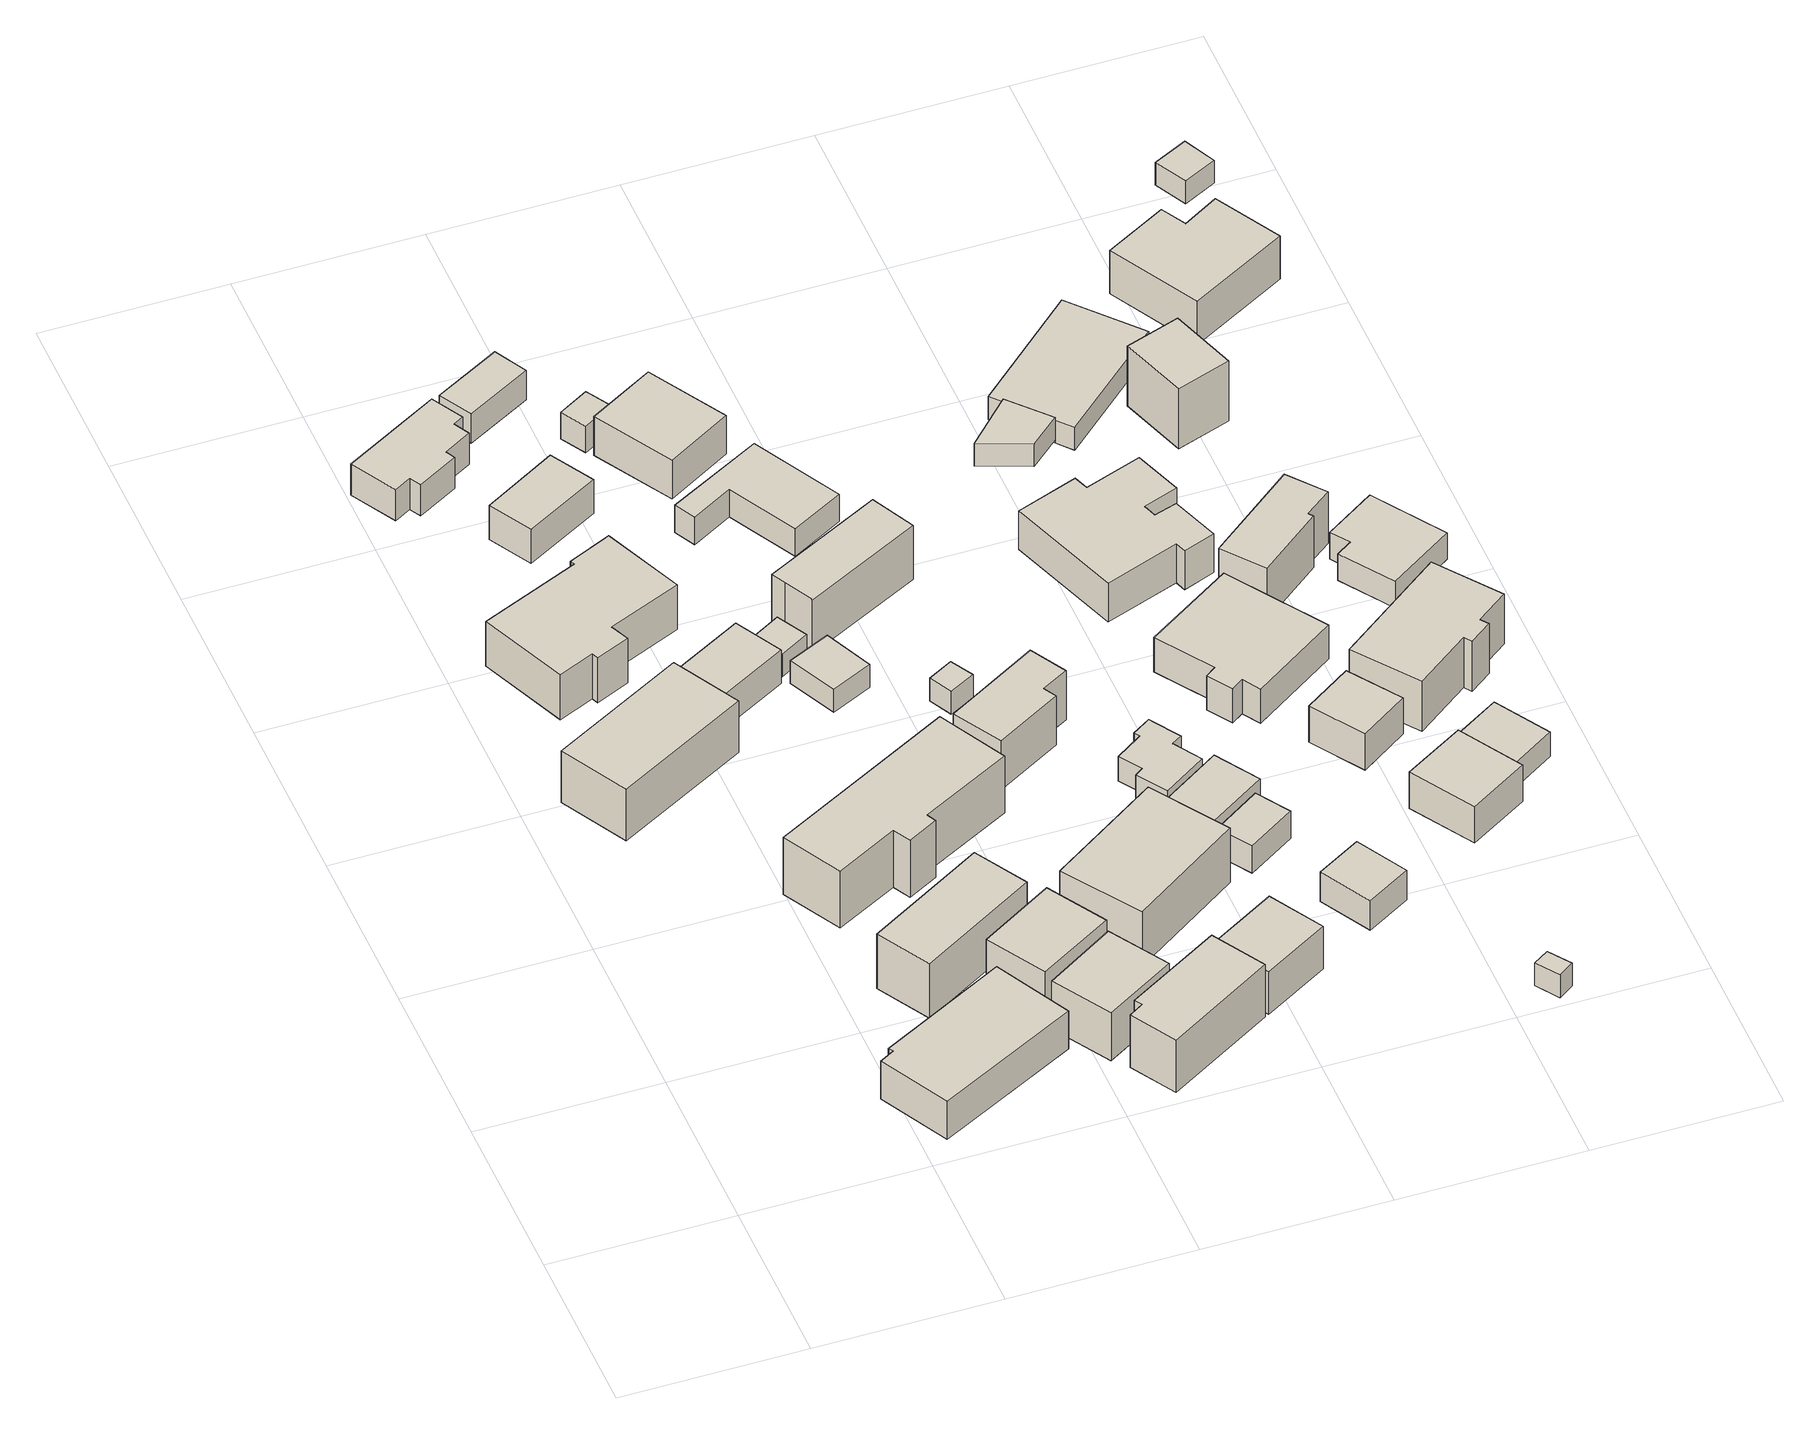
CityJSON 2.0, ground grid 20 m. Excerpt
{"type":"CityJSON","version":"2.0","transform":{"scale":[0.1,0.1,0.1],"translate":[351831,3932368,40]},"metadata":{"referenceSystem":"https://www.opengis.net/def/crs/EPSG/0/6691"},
"CityObjects":{
"building1":{"type":"Building","attributes":{"usage":"411","measuredHeight":9.2,"storeysAboveGround":2,"BuildingIDAttribute.prefecture":"14","BuildingIDAttribute.city":"14153","BuildingDetailAttribute.totalFloorArea":231.32,"BuildingDetailAttribute.buildingFootprintArea":115.66,"BuildingDetailAttribute.buildingStructureType":"601","BuildingDetailAttribute.buildingStructureOrgType":"1","BuildingDetailAttribute.orgUsage":"10","BuildingDetailAttribute.surveyYear":2015,"BuildingRiverFloodingRiskAttribute.description":"1","BuildingRiverFloodingRiskAttribute.rankOrg":"2","BuildingRiverFloodingRiskAttribute.depth":1.47,"BuildingRiverFloodingRiskAttribute.adminType":"2","BuildingRiverFloodingRiskAttribute.scale":"1","BuildingRiverFloodingRiskAttribute.duration":14.5},"geometry":[{"type":"Solid","lod":"1","boundaries":[[[[0,1,2,3]],[[2,4,5,3]],[[1,6,4,2]],[[0,7,6,1]],[[3,5,7,0]],[[4,6,7,5]]]]}]},
"building2":{"type":"Building","attributes":{"usage":"411","measuredHeight":7.3,"storeysAboveGround":2,"BuildingIDAttribute.prefecture":"14","BuildingIDAttribute.city":"14153","BuildingDetailAttribute.totalFloorArea":268.5,"BuildingDetailAttribute.buildingFootprintArea":134.25,"BuildingDetailAttribute.buildingStructureType":"601","BuildingDetailAttribute.buildingStructureOrgType":"1","BuildingDetailAttribute.orgUsage":"10","BuildingDetailAttribute.surveyYear":2015,"BuildingRiverFloodingRiskAttribute.description":"1","BuildingRiverFloodingRiskAttribute.rankOrg":"2","BuildingRiverFloodingRiskAttribute.depth":1.96,"BuildingRiverFloodingRiskAttribute.adminType":"2","BuildingRiverFloodingRiskAttribute.scale":"1","BuildingRiverFloodingRiskAttribute.duration":6.33},"geometry":[{"type":"Solid","lod":"1","boundaries":[[[[8,9,10,11,12,13]],[[12,14,15,13]],[[11,16,14,12]],[[10,17,16,11]],[[9,18,17,10]],[[8,19,18,9]],[[13,15,19,8]],[[14,16,17,18,19,15]]]]}]},
"building3":{"type":"Building","attributes":{"usage":"411","measuredHeight":7.5,"storeysAboveGround":2,"BuildingIDAttribute.prefecture":"14","BuildingIDAttribute.city":"14153","BuildingDetailAttribute.totalFloorArea":237.59,"BuildingDetailAttribute.buildingFootprintArea":118.8,"BuildingDetailAttribute.buildingStructureType":"601","BuildingDetailAttribute.buildingStructureOrgType":"1","BuildingDetailAttribute.orgUsage":"10","BuildingDetailAttribute.surveyYear":2015,"BuildingRiverFloodingRiskAttribute.description":"1","BuildingRiverFloodingRiskAttribute.rankOrg":"2","BuildingRiverFloodingRiskAttribute.depth":1.98,"BuildingRiverFloodingRiskAttribute.adminType":"2","BuildingRiverFloodingRiskAttribute.scale":"1","BuildingRiverFloodingRiskAttribute.duration":14.17},"geometry":[{"type":"Solid","lod":"1","boundaries":[[[[20,21,22,23,24,25,26,27,28,29]],[[28,30,31,29]],[[27,32,30,28]],[[26,33,32,27]],[[25,34,33,26]],[[24,35,34,25]],[[23,36,35,24]],[[22,37,36,23]],[[21,38,37,22]],[[20,39,38,21]],[[29,31,39,20]],[[30,32,33,34,35,36,37,38,39,31]]]]}]},
"building4":{"type":"Building","attributes":{"usage":"411","measuredHeight":5.6,"storeysAboveGround":2,"BuildingIDAttribute.prefecture":"14","BuildingIDAttribute.city":"14153","BuildingDetailAttribute.totalFloorArea":124.05,"BuildingDetailAttribute.buildingFootprintArea":62.03,"BuildingDetailAttribute.buildingStructureType":"601","BuildingDetailAttribute.buildingStructureOrgType":"1","BuildingDetailAttribute.orgUsage":"10","BuildingDetailAttribute.surveyYear":2015,"BuildingRiverFloodingRiskAttribute.description":"1","BuildingRiverFloodingRiskAttribute.rankOrg":"2","BuildingRiverFloodingRiskAttribute.depth":2.03,"BuildingRiverFloodingRiskAttribute.adminType":"2","BuildingRiverFloodingRiskAttribute.scale":"1","BuildingRiverFloodingRiskAttribute.duration":13.5},"geometry":[{"type":"Solid","lod":"1","boundaries":[[[[40,41,42,43,44,45,46,47,48,49]],[[48,50,51,49]],[[47,52,50,48]],[[46,53,52,47]],[[45,54,53,46]],[[44,55,54,45]],[[43,56,55,44]],[[42,57,56,43]],[[41,58,57,42]],[[40,59,58,41]],[[49,51,59,40]],[[50,52,53,54,55,56,57,58,59,51]]]]}]},
"building5":{"type":"Building","attributes":{"usage":"401","measuredHeight":7.7,"storeysAboveGround":2,"BuildingIDAttribute.prefecture":"14","BuildingIDAttribute.city":"14153","BuildingDetailAttribute.totalFloorArea":165.64,"BuildingDetailAttribute.buildingFootprintArea":82.82,"BuildingDetailAttribute.buildingStructureType":"601","BuildingDetailAttribute.buildingStructureOrgType":"1","BuildingDetailAttribute.orgUsage":"61","BuildingDetailAttribute.surveyYear":2015,"BuildingRiverFloodingRiskAttribute.description":"1","BuildingRiverFloodingRiskAttribute.rankOrg":"2","BuildingRiverFloodingRiskAttribute.depth":2,"BuildingRiverFloodingRiskAttribute.adminType":"2","BuildingRiverFloodingRiskAttribute.scale":"1","BuildingRiverFloodingRiskAttribute.duration":6.33},"geometry":[{"type":"Solid","lod":"1","boundaries":[[[[60,61,62,63]],[[62,64,65,63]],[[61,66,64,62]],[[60,67,66,61]],[[63,65,67,60]],[[64,66,67,65]]]]}]},
"building6":{"type":"Building","attributes":{"usage":"411","measuredHeight":9,"storeysAboveGround":2,"BuildingIDAttribute.prefecture":"14","BuildingIDAttribute.city":"14153","BuildingDetailAttribute.totalFloorArea":309.99,"BuildingDetailAttribute.buildingFootprintArea":155,"BuildingDetailAttribute.buildingStructureType":"601","BuildingDetailAttribute.buildingStructureOrgType":"1","BuildingDetailAttribute.orgUsage":"10","BuildingDetailAttribute.surveyYear":2015,"BuildingRiverFloodingRiskAttribute.description":"1","BuildingRiverFloodingRiskAttribute.rankOrg":"2","BuildingRiverFloodingRiskAttribute.depth":1.79,"BuildingRiverFloodingRiskAttribute.adminType":"2","BuildingRiverFloodingRiskAttribute.scale":"1","BuildingRiverFloodingRiskAttribute.duration":11.42},"geometry":[{"type":"Solid","lod":"1","boundaries":[[[[68,69,70,71,72,73,74,75]],[[74,76,77,75]],[[73,78,76,74]],[[72,79,78,73]],[[71,80,79,72]],[[70,81,80,71]],[[69,82,81,70]],[[68,83,82,69]],[[75,77,83,68]],[[76,78,79,80,81,82,83,77]]]]}]},
"building7":{"type":"Building","attributes":{"usage":"411","measuredHeight":8,"storeysAboveGround":2,"BuildingIDAttribute.prefecture":"14","BuildingIDAttribute.city":"14153","BuildingDetailAttribute.totalFloorArea":115.45,"BuildingDetailAttribute.buildingFootprintArea":57.73,"BuildingDetailAttribute.buildingStructureType":"601","BuildingDetailAttribute.buildingStructureOrgType":"1","BuildingDetailAttribute.orgUsage":"10","BuildingDetailAttribute.surveyYear":2015,"BuildingRiverFloodingRiskAttribute.description":"1","BuildingRiverFloodingRiskAttribute.rankOrg":"2","BuildingRiverFloodingRiskAttribute.depth":1.84,"BuildingRiverFloodingRiskAttribute.adminType":"2","BuildingRiverFloodingRiskAttribute.scale":"1","BuildingRiverFloodingRiskAttribute.duration":12.67},"geometry":[{"type":"Solid","lod":"1","boundaries":[[[[84,85,86,87]],[[86,88,89,87]],[[85,90,88,86]],[[84,91,90,85]],[[87,89,91,84]],[[88,90,91,89]]]]}]},
"building8":{"type":"Building","attributes":{"usage":"411","measuredHeight":5.1,"storeysAboveGround":2,"BuildingIDAttribute.prefecture":"14","BuildingIDAttribute.city":"14153","BuildingDetailAttribute.totalFloorArea":82.93,"BuildingDetailAttribute.buildingFootprintArea":41.46,"BuildingDetailAttribute.buildingStructureType":"601","BuildingDetailAttribute.buildingStructureOrgType":"1","BuildingDetailAttribute.orgUsage":"10","BuildingDetailAttribute.surveyYear":2015,"BuildingRiverFloodingRiskAttribute.description":"1","BuildingRiverFloodingRiskAttribute.rankOrg":"2","BuildingRiverFloodingRiskAttribute.depth":2.02,"BuildingRiverFloodingRiskAttribute.adminType":"2","BuildingRiverFloodingRiskAttribute.scale":"1","BuildingRiverFloodingRiskAttribute.duration":14.17},"geometry":[{"type":"Solid","lod":"1","boundaries":[[[[92,93,94,95]],[[94,96,97,95]],[[93,98,96,94]],[[92,99,98,93]],[[95,97,99,92]],[[96,98,99,97]]]]}]},
"building9":{"type":"Building","attributes":{"usage":"411","measuredHeight":4.7,"storeysAboveGround":1,"BuildingIDAttribute.prefecture":"14","BuildingIDAttribute.city":"14153","BuildingDetailAttribute.totalFloorArea":47.06,"BuildingDetailAttribute.buildingFootprintArea":47.06,"BuildingDetailAttribute.buildingStructureType":"601","BuildingDetailAttribute.buildingStructureOrgType":"1","BuildingDetailAttribute.orgUsage":"10","BuildingDetailAttribute.surveyYear":2015,"BuildingRiverFloodingRiskAttribute.description":"1","BuildingRiverFloodingRiskAttribute.rankOrg":"2","BuildingRiverFloodingRiskAttribute.depth":1.86,"BuildingRiverFloodingRiskAttribute.adminType":"2","BuildingRiverFloodingRiskAttribute.scale":"1","BuildingRiverFloodingRiskAttribute.duration":14.5},"geometry":[{"type":"Solid","lod":"1","boundaries":[[[[100,101,102,103]],[[102,104,105,103]],[[101,106,104,102]],[[100,107,106,101]],[[103,105,107,100]],[[104,106,107,105]]]]}]},
"building10":{"type":"Building","attributes":{"usage":"411","measuredHeight":7.4,"storeysAboveGround":2,"BuildingIDAttribute.prefecture":"14","BuildingIDAttribute.city":"14153","BuildingDetailAttribute.totalFloorArea":110.1,"BuildingDetailAttribute.buildingFootprintArea":55.05,"BuildingDetailAttribute.buildingStructureType":"601","BuildingDetailAttribute.buildingStructureOrgType":"1","BuildingDetailAttribute.orgUsage":"10","BuildingDetailAttribute.surveyYear":2015,"BuildingRiverFloodingRiskAttribute.description":"1","BuildingRiverFloodingRiskAttribute.rankOrg":"2","BuildingRiverFloodingRiskAttribute.depth":1.68,"BuildingRiverFloodingRiskAttribute.adminType":"2","BuildingRiverFloodingRiskAttribute.scale":"1","BuildingRiverFloodingRiskAttribute.duration":12.67},"geometry":[{"type":"Solid","lod":"1","boundaries":[[[[108,109,110,111]],[[110,112,113,111]],[[109,114,112,110]],[[108,115,114,109]],[[111,113,115,108]],[[112,114,115,113]]]]}]},
"building11":{"type":"Building","attributes":{"usage":"411","measuredHeight":4.3,"storeysAboveGround":1,"BuildingIDAttribute.prefecture":"14","BuildingIDAttribute.city":"14153","BuildingDetailAttribute.totalFloorArea":32.72,"BuildingDetailAttribute.buildingFootprintArea":32.72,"BuildingDetailAttribute.buildingStructureType":"601","BuildingDetailAttribute.buildingStructureOrgType":"1","BuildingDetailAttribute.orgUsage":"10","BuildingDetailAttribute.surveyYear":2015,"BuildingRiverFloodingRiskAttribute.description":"1","BuildingRiverFloodingRiskAttribute.rankOrg":"2","BuildingRiverFloodingRiskAttribute.depth":2.13,"BuildingRiverFloodingRiskAttribute.adminType":"2","BuildingRiverFloodingRiskAttribute.scale":"1","BuildingRiverFloodingRiskAttribute.duration":17.25},"geometry":[{"type":"Solid","lod":"1","boundaries":[[[[116,117,118,119]],[[118,120,121,119]],[[117,122,120,118]],[[116,123,122,117]],[[119,121,123,116]],[[120,122,123,121]]]]}]},
"building12":{"type":"Building","attributes":{"usage":"411","measuredHeight":7.5,"storeysAboveGround":2,"BuildingIDAttribute.prefecture":"14","BuildingIDAttribute.city":"14153","BuildingDetailAttribute.totalFloorArea":149.66,"BuildingDetailAttribute.buildingFootprintArea":74.83,"BuildingDetailAttribute.buildingStructureType":"601","BuildingDetailAttribute.buildingStructureOrgType":"1","BuildingDetailAttribute.orgUsage":"10","BuildingDetailAttribute.surveyYear":2015,"BuildingRiverFloodingRiskAttribute.description":"1","BuildingRiverFloodingRiskAttribute.rankOrg":"2","BuildingRiverFloodingRiskAttribute.depth":1.81,"BuildingRiverFloodingRiskAttribute.adminType":"2","BuildingRiverFloodingRiskAttribute.scale":"1","BuildingRiverFloodingRiskAttribute.duration":14.33},"geometry":[{"type":"Solid","lod":"1","boundaries":[[[[124,125,126,127,128,129]],[[128,130,131,129]],[[127,132,130,128]],[[126,133,132,127]],[[125,134,133,126]],[[124,135,134,125]],[[129,131,135,124]],[[130,132,133,134,135,131]]]]}]},
"building13":{"type":"Building","attributes":{"usage":"411","storeysAboveGround":2,"BuildingIDAttribute.prefecture":"14","BuildingIDAttribute.city":"14153","BuildingDetailAttribute.totalFloorArea":26.18,"BuildingDetailAttribute.buildingFootprintArea":13.09,"BuildingDetailAttribute.buildingStructureType":"601","BuildingDetailAttribute.buildingStructureOrgType":"1","BuildingDetailAttribute.orgUsage":"10","BuildingDetailAttribute.surveyYear":2015,"BuildingRiverFloodingRiskAttribute.description":"1","BuildingRiverFloodingRiskAttribute.rankOrg":"2","BuildingRiverFloodingRiskAttribute.depth":2,"BuildingRiverFloodingRiskAttribute.adminType":"2","BuildingRiverFloodingRiskAttribute.scale":"1","BuildingRiverFloodingRiskAttribute.duration":14.5},"geometry":[{"type":"Solid","lod":"1","boundaries":[[[[136,137,138,139]],[[138,140,141,139]],[[137,142,140,138]],[[136,143,142,137]],[[139,141,143,136]],[[140,142,143,141]]]]}]},
"building14":{"type":"Building","attributes":{"BuildingIDAttribute.prefecture":"14","BuildingIDAttribute.city":"14153","BuildingDetailAttribute.surveyYear":2015,"BuildingRiverFloodingRiskAttribute.description":"1","BuildingRiverFloodingRiskAttribute.rankOrg":"2","BuildingRiverFloodingRiskAttribute.depth":1.82,"BuildingRiverFloodingRiskAttribute.adminType":"2","BuildingRiverFloodingRiskAttribute.scale":"1","BuildingRiverFloodingRiskAttribute.duration":14.5},"geometry":[{"type":"Solid","lod":"1","boundaries":[[[[144,145,146,147]],[[146,148,149,147]],[[145,150,148,146]],[[144,151,150,145]],[[147,149,151,144]],[[148,150,151,149]]]]}]},
"building15":{"type":"Building","attributes":{"usage":"411","measuredHeight":3.8,"storeysAboveGround":1,"BuildingIDAttribute.prefecture":"14","BuildingIDAttribute.city":"14153","BuildingDetailAttribute.totalFloorArea":11.77,"BuildingDetailAttribute.buildingFootprintArea":11.77,"BuildingDetailAttribute.buildingStructureType":"601","BuildingDetailAttribute.buildingStructureOrgType":"1","BuildingDetailAttribute.orgUsage":"10","BuildingDetailAttribute.surveyYear":2015,"BuildingRiverFloodingRiskAttribute.description":"1","BuildingRiverFloodingRiskAttribute.rankOrg":"2","BuildingRiverFloodingRiskAttribute.depth":2.19,"BuildingRiverFloodingRiskAttribute.adminType":"2","BuildingRiverFloodingRiskAttribute.scale":"1","BuildingRiverFloodingRiskAttribute.duration":17.25},"geometry":[{"type":"Solid","lod":"1","boundaries":[[[[152,153,154,155]],[[154,156,157,155]],[[153,158,156,154]],[[152,159,158,153]],[[155,157,159,152]],[[156,158,159,157]]]]}]},
"building16":{"type":"Building","attributes":{"usage":"411","measuredHeight":8.7,"storeysAboveGround":2,"BuildingIDAttribute.prefecture":"14","BuildingIDAttribute.city":"14153","BuildingDetailAttribute.totalFloorArea":239.62,"BuildingDetailAttribute.buildingFootprintArea":119.81,"BuildingDetailAttribute.buildingStructureType":"601","BuildingDetailAttribute.buildingStructureOrgType":"1","BuildingDetailAttribute.orgUsage":"10","BuildingDetailAttribute.surveyYear":2015,"BuildingRiverFloodingRiskAttribute.description":"1","BuildingRiverFloodingRiskAttribute.rankOrg":"2","BuildingRiverFloodingRiskAttribute.depth":1.43,"BuildingRiverFloodingRiskAttribute.adminType":"2","BuildingRiverFloodingRiskAttribute.scale":"1","BuildingRiverFloodingRiskAttribute.duration":12.67},"geometry":[{"type":"Solid","lod":"1","boundaries":[[[[160,161,162,163]],[[162,164,165,163]],[[161,166,164,162]],[[160,167,166,161]],[[163,165,167,160]],[[164,166,167,165]]]]}]},
"building17":{"type":"Building","attributes":{"usage":"411","measuredHeight":6.1,"storeysAboveGround":1,"BuildingIDAttribute.prefecture":"14","BuildingIDAttribute.city":"14153","BuildingDetailAttribute.totalFloorArea":79.06,"BuildingDetailAttribute.buildingFootprintArea":79.06,"BuildingDetailAttribute.buildingStructureType":"601","BuildingDetailAttribute.buildingStructureOrgType":"1","BuildingDetailAttribute.orgUsage":"10","BuildingDetailAttribute.surveyYear":2015,"BuildingRiverFloodingRiskAttribute.description":"1","BuildingRiverFloodingRiskAttribute.rankOrg":"2","BuildingRiverFloodingRiskAttribute.depth":2.04,"BuildingRiverFloodingRiskAttribute.adminType":"2","BuildingRiverFloodingRiskAttribute.scale":"1","BuildingRiverFloodingRiskAttribute.duration":17.25},"geometry":[{"type":"Solid","lod":"1","boundaries":[[[[168,169,170,171]],[[170,172,173,171]],[[169,174,172,170]],[[168,175,174,169]],[[171,173,175,168]],[[172,174,175,173]]]]}]},
"building18":{"type":"Building","attributes":{"usage":"411","measuredHeight":7.7,"storeysAboveGround":2,"BuildingIDAttribute.prefecture":"14","BuildingIDAttribute.city":"14153","BuildingDetailAttribute.totalFloorArea":129.4,"BuildingDetailAttribute.buildingFootprintArea":64.7,"BuildingDetailAttribute.buildingStructureType":"601","BuildingDetailAttribute.buildingStructureOrgType":"1","BuildingDetailAttribute.orgUsage":"10","BuildingDetailAttribute.surveyYear":2015,"BuildingRiverFloodingRiskAttribute.description":"1","BuildingRiverFloodingRiskAttribute.rankOrg":"2","BuildingRiverFloodingRiskAttribute.depth":2.04,"BuildingRiverFloodingRiskAttribute.adminType":"2","BuildingRiverFloodingRiskAttribute.scale":"1","BuildingRiverFloodingRiskAttribute.duration":13.42},"geometry":[{"type":"Solid","lod":"1","boundaries":[[[[176,177,178,179,180,181]],[[180,182,183,181]],[[179,184,182,180]],[[178,185,184,179]],[[177,186,185,178]],[[176,187,186,177]],[[181,183,187,176]],[[182,184,185,186,187,183]]]]}]},
"building19":{"type":"Building","attributes":{"BuildingIDAttribute.prefecture":"14","BuildingIDAttribute.city":"14153","BuildingDetailAttribute.surveyYear":2015,"BuildingRiverFloodingRiskAttribute.description":"1","BuildingRiverFloodingRiskAttribute.rankOrg":"2","BuildingRiverFloodingRiskAttribute.depth":2.03,"BuildingRiverFloodingRiskAttribute.adminType":"2","BuildingRiverFloodingRiskAttribute.scale":"1","BuildingRiverFloodingRiskAttribute.duration":13.42},"geometry":[{"type":"Solid","lod":"1","boundaries":[[[[188,189,190,191]],[[190,192,193,191]],[[189,194,192,190]],[[188,195,194,189]],[[191,193,195,188]],[[192,194,195,193]]]]}]},
"building20":{"type":"Building","attributes":{"usage":"411","measuredHeight":4.5,"storeysAboveGround":2,"BuildingIDAttribute.prefecture":"14","BuildingIDAttribute.city":"14153","BuildingDetailAttribute.totalFloorArea":142.24,"BuildingDetailAttribute.buildingFootprintArea":71.12,"BuildingDetailAttribute.buildingStructureType":"601","BuildingDetailAttribute.buildingStructureOrgType":"1","BuildingDetailAttribute.orgUsage":"10","BuildingDetailAttribute.surveyYear":2015,"BuildingRiverFloodingRiskAttribute.description":"1","BuildingRiverFloodingRiskAttribute.rankOrg":"2","BuildingRiverFloodingRiskAttribute.depth":2.11,"BuildingRiverFloodingRiskAttribute.adminType":"2","BuildingRiverFloodingRiskAttribute.scale":"1","BuildingRiverFloodingRiskAttribute.duration":14.17},"geometry":[{"type":"Solid","lod":"1","boundaries":[[[[196,197,198,199,200,201]],[[200,202,203,201]],[[199,204,202,200]],[[198,205,204,199]],[[197,206,205,198]],[[196,207,206,197]],[[201,203,207,196]],[[202,204,205,206,207,203]]]]}]},
"building21":{"type":"Building","attributes":{"usage":"411","measuredHeight":6.1,"storeysAboveGround":2,"BuildingIDAttribute.prefecture":"14","BuildingIDAttribute.city":"14153","BuildingDetailAttribute.totalFloorArea":92.85,"BuildingDetailAttribute.buildingFootprintArea":46.42,"BuildingDetailAttribute.buildingStructureType":"601","BuildingDetailAttribute.buildingStructureOrgType":"1","BuildingDetailAttribute.orgUsage":"10","BuildingDetailAttribute.surveyYear":2015,"BuildingRiverFloodingRiskAttribute.description":"1","BuildingRiverFloodingRiskAttribute.rankOrg":"2","BuildingRiverFloodingRiskAttribute.depth":1.54,"BuildingRiverFloodingRiskAttribute.adminType":"2","BuildingRiverFloodingRiskAttribute.scale":"1","BuildingRiverFloodingRiskAttribute.duration":12.67},"geometry":[{"type":"Solid","lod":"1","boundaries":[[[[208,209,210,211]],[[210,212,213,211]],[[209,214,212,210]],[[208,215,214,209]],[[211,213,215,208]],[[212,214,215,213]]]]}]},
"building22":{"type":"Building","attributes":{"usage":"411","measuredHeight":7.9,"storeysAboveGround":2,"BuildingIDAttribute.prefecture":"14","BuildingIDAttribute.city":"14153","BuildingDetailAttribute.totalFloorArea":108,"BuildingDetailAttribute.buildingFootprintArea":54,"BuildingDetailAttribute.buildingStructureType":"601","BuildingDetailAttribute.buildingStructureOrgType":"1","BuildingDetailAttribute.orgUsage":"10","BuildingDetailAttribute.surveyYear":2015,"BuildingRiverFloodingRiskAttribute.description":"1","BuildingRiverFloodingRiskAttribute.rankOrg":"2","BuildingRiverFloodingRiskAttribute.depth":1.98,"BuildingRiverFloodingRiskAttribute.adminType":"2","BuildingRiverFloodingRiskAttribute.scale":"1","BuildingRiverFloodingRiskAttribute.duration":12.5},"geometry":[{"type":"Solid","lod":"1","boundaries":[[[[216,217,218,219,220,221]],[[220,222,223,221]],[[219,224,222,220]],[[218,225,224,219]],[[217,226,225,218]],[[216,227,226,217]],[[221,223,227,216]],[[222,224,225,226,227,223]]]]}]},
"building23":{"type":"Building","attributes":{"usage":"411","measuredHeight":3.5,"storeysAboveGround":1,"BuildingIDAttribute.prefecture":"14","BuildingIDAttribute.city":"14153","BuildingDetailAttribute.totalFloorArea":41.38,"BuildingDetailAttribute.buildingFootprintArea":41.38,"BuildingDetailAttribute.buildingStructureType":"610","BuildingDetailAttribute.buildingStructureOrgType":"2","BuildingDetailAttribute.orgUsage":"10","BuildingDetailAttribute.surveyYear":2015,"BuildingRiverFloodingRiskAttribute.description":"1","BuildingRiverFloodingRiskAttribute.rankOrg":"2","BuildingRiverFloodingRiskAttribute.depth":2.09,"BuildingRiverFloodingRiskAttribute.adminType":"2","BuildingRiverFloodingRiskAttribute.scale":"1","BuildingRiverFloodingRiskAttribute.duration":12.5},"geometry":[{"type":"Solid","lod":"1","boundaries":[[[[228,229,230,231,232,233,234,235,236,237]],[[236,238,239,237]],[[235,240,238,236]],[[234,241,240,235]],[[233,242,241,234]],[[232,243,242,233]],[[231,244,243,232]],[[230,245,244,231]],[[229,246,245,230]],[[228,247,246,229]],[[237,239,247,228]],[[238,240,241,242,243,244,245,246,247,239]]]]}]},
"building24":{"type":"Building","attributes":{"usage":"411","measuredHeight":4.7,"storeysAboveGround":2,"BuildingIDAttribute.prefecture":"14","BuildingIDAttribute.city":"14153","BuildingDetailAttribute.totalFloorArea":69.79,"BuildingDetailAttribute.buildingFootprintArea":34.9,"BuildingDetailAttribute.buildingStructureType":"601","BuildingDetailAttribute.buildingStructureOrgType":"1","BuildingDetailAttribute.orgUsage":"10","BuildingDetailAttribute.surveyYear":2015,"BuildingRiverFloodingRiskAttribute.description":"1","BuildingRiverFloodingRiskAttribute.rankOrg":"2","BuildingRiverFloodingRiskAttribute.depth":1.91,"BuildingRiverFloodingRiskAttribute.adminType":"2","BuildingRiverFloodingRiskAttribute.scale":"1","BuildingRiverFloodingRiskAttribute.duration":12.5},"geometry":[{"type":"Solid","lod":"1","boundaries":[[[[248,249,250,251]],[[250,252,253,251]],[[249,254,252,250]],[[248,255,254,249]],[[251,253,255,248]],[[252,254,255,253]]]]}]},
"building25":{"type":"Building","attributes":{"measuredHeight":3.8,"BuildingIDAttribute.prefecture":"14","BuildingIDAttribute.city":"14153","BuildingDetailAttribute.surveyYear":2015,"BuildingRiverFloodingRiskAttribute.description":"1","BuildingRiverFloodingRiskAttribute.rankOrg":"2","BuildingRiverFloodingRiskAttribute.depth":1.91,"BuildingRiverFloodingRiskAttribute.adminType":"2","BuildingRiverFloodingRiskAttribute.scale":"1","BuildingRiverFloodingRiskAttribute.duration":12.67},"geometry":[{"type":"Solid","lod":"1","boundaries":[[[[256,257,258,259]],[[258,260,261,259]],[[257,262,260,258]],[[256,263,262,257]],[[259,261,263,256]],[[260,262,263,261]]]]}]},
"building26":{"type":"Building","attributes":{"usage":"411","measuredHeight":4.5,"storeysAboveGround":1,"BuildingIDAttribute.prefecture":"14","BuildingIDAttribute.city":"14153","BuildingDetailAttribute.totalFloorArea":35.04,"BuildingDetailAttribute.buildingFootprintArea":35.04,"BuildingDetailAttribute.buildingStructureType":"601","BuildingDetailAttribute.buildingStructureOrgType":"1","BuildingDetailAttribute.orgUsage":"10","BuildingDetailAttribute.surveyYear":2015,"BuildingRiverFloodingRiskAttribute.description":"1","BuildingRiverFloodingRiskAttribute.rankOrg":"2","BuildingRiverFloodingRiskAttribute.depth":2.07,"BuildingRiverFloodingRiskAttribute.adminType":"2","BuildingRiverFloodingRiskAttribute.scale":"1","BuildingRiverFloodingRiskAttribute.duration":6.08},"geometry":[{"type":"Solid","lod":"1","boundaries":[[[[264,265,266,267]],[[266,268,269,267]],[[265,270,268,266]],[[264,271,270,265]],[[267,269,271,264]],[[268,270,271,269]]]]}]},
"building27":{"type":"Building","attributes":{"BuildingIDAttribute.prefecture":"14","BuildingIDAttribute.city":"14153","BuildingDetailAttribute.surveyYear":2015,"BuildingRiverFloodingRiskAttribute.description":"1","BuildingRiverFloodingRiskAttribute.rankOrg":"2","BuildingRiverFloodingRiskAttribute.depth":2.08,"BuildingRiverFloodingRiskAttribute.adminType":"2","BuildingRiverFloodingRiskAttribute.scale":"1","BuildingRiverFloodingRiskAttribute.duration":16.25},"geometry":[{"type":"Solid","lod":"1","boundaries":[[[[272,273,274,275]],[[274,276,277,275]],[[273,278,276,274]],[[272,279,278,273]],[[275,277,279,272]],[[276,278,279,277]]]]}]},
"building28":{"type":"Building","attributes":{"usage":"411","measuredHeight":8,"storeysAboveGround":2,"BuildingIDAttribute.prefecture":"14","BuildingIDAttribute.city":"14153","BuildingDetailAttribute.totalFloorArea":310.27,"BuildingDetailAttribute.buildingFootprintArea":155.13,"BuildingDetailAttribute.buildingStructureType":"610","BuildingDetailAttribute.buildingStructureOrgType":"2","BuildingDetailAttribute.orgUsage":"10","BuildingDetailAttribute.surveyYear":2015,"BuildingRiverFloodingRiskAttribute.description":"1","BuildingRiverFloodingRiskAttribute.rankOrg":"2","BuildingRiverFloodingRiskAttribute.depth":2.28,"BuildingRiverFloodingRiskAttribute.adminType":"2","BuildingRiverFloodingRiskAttribute.scale":"1","BuildingRiverFloodingRiskAttribute.duration":13.42},"geometry":[{"type":"Solid","lod":"1","boundaries":[[[[280,281,282,283,284,285,286,287,288,289,290,291]],[[290,292,293,291]],[[289,294,292,290]],[[288,295,294,289]],[[287,296,295,288]],[[286,297,296,287]],[[285,298,297,286]],[[284,299,298,285]],[[283,300,299,284]],[[282,301,300,283]],[[281,302,301,282]],[[280,303,302,281]],[[291,293,303,280]],[[292,294,295,296,297,298,299,300,301,302,303,293]]]]}]},
"building29":{"type":"Building","attributes":{"usage":"411","measuredHeight":6.2,"storeysAboveGround":2,"BuildingIDAttribute.prefecture":"14","BuildingIDAttribute.city":"14153","BuildingDetailAttribute.totalFloorArea":245.29,"BuildingDetailAttribute.buildingFootprintArea":122.65,"BuildingDetailAttribute.buildingStructureType":"601","BuildingDetailAttribute.buildingStructureOrgType":"1","BuildingDetailAttribute.orgUsage":"10","BuildingDetailAttribute.surveyYear":2015,"BuildingRiverFloodingRiskAttribute.description":"1","BuildingRiverFloodingRiskAttribute.rankOrg":"2","BuildingRiverFloodingRiskAttribute.depth":2.06,"BuildingRiverFloodingRiskAttribute.adminType":"2","BuildingRiverFloodingRiskAttribute.scale":"1","BuildingRiverFloodingRiskAttribute.duration":9},"geometry":[{"type":"Solid","lod":"1","boundaries":[[[[304,305,306,307,308,309,310,311]],[[310,312,313,311]],[[309,314,312,310]],[[308,315,314,309]],[[307,316,315,308]],[[306,317,316,307]],[[305,318,317,306]],[[304,319,318,305]],[[311,313,319,304]],[[312,314,315,316,317,318,319,313]]]]}]},
"building30":{"type":"Building","attributes":{"BuildingIDAttribute.prefecture":"14","BuildingIDAttribute.city":"14153","BuildingDetailAttribute.surveyYear":2015,"BuildingRiverFloodingRiskAttribute.description":"1","BuildingRiverFloodingRiskAttribute.rankOrg":"2","BuildingRiverFloodingRiskAttribute.depth":1.77,"BuildingRiverFloodingRiskAttribute.adminType":"2","BuildingRiverFloodingRiskAttribute.scale":"1","BuildingRiverFloodingRiskAttribute.duration":15.33},"geometry":[{"type":"Solid","lod":"1","boundaries":[[[[320,321,322,323]],[[322,324,325,323]],[[321,326,324,322]],[[320,327,326,321]],[[323,325,327,320]],[[324,326,327,325]]]]}]},
"building31":{"type":"Building","attributes":{"usage":"411","measuredHeight":6,"storeysAboveGround":1,"BuildingIDAttribute.prefecture":"14","BuildingIDAttribute.city":"14153","BuildingDetailAttribute.totalFloorArea":41.52,"BuildingDetailAttribute.buildingFootprintArea":41.52,"BuildingDetailAttribute.buildingStructureType":"601","BuildingDetailAttribute.buildingStructureOrgType":"1","BuildingDetailAttribute.orgUsage":"10","BuildingDetailAttribute.surveyYear":2015,"BuildingRiverFloodingRiskAttribute.description":"1","BuildingRiverFloodingRiskAttribute.rankOrg":"2","BuildingRiverFloodingRiskAttribute.depth":2.05,"BuildingRiverFloodingRiskAttribute.adminType":"2","BuildingRiverFloodingRiskAttribute.scale":"1","BuildingRiverFloodingRiskAttribute.duration":9},"geometry":[{"type":"Solid","lod":"1","boundaries":[[[[328,329,330,331]],[[330,332,333,331]],[[329,334,332,330]],[[328,335,334,329]],[[331,333,335,328]],[[332,334,335,333]]]]}]},
"building32":{"type":"Building","attributes":{"usage":"411","measuredHeight":5.6,"storeysAboveGround":1,"BuildingIDAttribute.prefecture":"14","BuildingIDAttribute.city":"14153","BuildingDetailAttribute.totalFloorArea":59.93,"BuildingDetailAttribute.buildingFootprintArea":59.93,"BuildingDetailAttribute.buildingStructureType":"601","BuildingDetailAttribute.buildingStructureOrgType":"1","BuildingDetailAttribute.orgUsage":"10","BuildingDetailAttribute.surveyYear":2015,"BuildingRiverFloodingRiskAttribute.description":"1","BuildingRiverFloodingRiskAttribute.rankOrg":"2","BuildingRiverFloodingRiskAttribute.depth":2.06,"BuildingRiverFloodingRiskAttribute.adminType":"2","BuildingRiverFloodingRiskAttribute.scale":"1","BuildingRiverFloodingRiskAttribute.duration":6.08},"geometry":[{"type":"Solid","lod":"1","boundaries":[[[[336,337,338,339]],[[338,340,341,339]],[[337,342,340,338]],[[336,343,342,337]],[[339,341,343,336]],[[340,342,343,341]]]]}]},
"building33":{"type":"Building","attributes":{"usage":"411","measuredHeight":7.1,"storeysAboveGround":1,"BuildingIDAttribute.prefecture":"14","BuildingIDAttribute.city":"14153","BuildingDetailAttribute.totalFloorArea":65.76,"BuildingDetailAttribute.buildingFootprintArea":65.76,"BuildingDetailAttribute.buildingStructureType":"601","BuildingDetailAttribute.buildingStructureOrgType":"1","BuildingDetailAttribute.orgUsage":"10","BuildingDetailAttribute.surveyYear":2015,"BuildingRiverFloodingRiskAttribute.description":"1","BuildingRiverFloodingRiskAttribute.rankOrg":"2","BuildingRiverFloodingRiskAttribute.depth":2.15,"BuildingRiverFloodingRiskAttribute.adminType":"2","BuildingRiverFloodingRiskAttribute.scale":"1","BuildingRiverFloodingRiskAttribute.duration":18.17},"geometry":[{"type":"Solid","lod":"1","boundaries":[[[[344,345,346,347,348,349]],[[348,350,351,349]],[[347,352,350,348]],[[346,353,352,347]],[[345,354,353,346]],[[344,355,354,345]],[[349,351,355,344]],[[350,352,353,354,355,351]]]]}]},
"building34":{"type":"Building","attributes":{"usage":"411","storeysAboveGround":2,"BuildingIDAttribute.prefecture":"14","BuildingIDAttribute.city":"14153","BuildingDetailAttribute.totalFloorArea":243.79,"BuildingDetailAttribute.buildingFootprintArea":121.89,"BuildingDetailAttribute.buildingStructureType":"601","BuildingDetailAttribute.buildingStructureOrgType":"1","BuildingDetailAttribute.orgUsage":"10","BuildingDetailAttribute.surveyYear":2015,"BuildingRiverFloodingRiskAttribute.description":"1","BuildingRiverFloodingRiskAttribute.rankOrg":"2","BuildingRiverFloodingRiskAttribute.depth":1.98,"BuildingRiverFloodingRiskAttribute.adminType":"2","BuildingRiverFloodingRiskAttribute.scale":"1","BuildingRiverFloodingRiskAttribute.duration":17.5},"geometry":[{"type":"Solid","lod":"1","boundaries":[[[[356,357,358,359,360,361]],[[360,362,363,361]],[[359,364,362,360]],[[358,365,364,359]],[[357,366,365,358]],[[356,367,366,357]],[[361,363,367,356]],[[362,364,365,366,367,363]]]]}]},
"building35":{"type":"Building","attributes":{"usage":"411","measuredHeight":3.7,"storeysAboveGround":1,"BuildingIDAttribute.prefecture":"14","BuildingIDAttribute.city":"14153","BuildingDetailAttribute.totalFloorArea":38.69,"BuildingDetailAttribute.buildingFootprintArea":38.69,"BuildingDetailAttribute.buildingStructureType":"601","BuildingDetailAttribute.buildingStructureOrgType":"1","BuildingDetailAttribute.orgUsage":"10","BuildingDetailAttribute.surveyYear":2015,"BuildingRiverFloodingRiskAttribute.description":"1","BuildingRiverFloodingRiskAttribute.rankOrg":"2","BuildingRiverFloodingRiskAttribute.depth":2.06,"BuildingRiverFloodingRiskAttribute.adminType":"2","BuildingRiverFloodingRiskAttribute.scale":"1","BuildingRiverFloodingRiskAttribute.duration":9},"geometry":[{"type":"Solid","lod":"1","boundaries":[[[[368,369,370,371]],[[370,372,373,371]],[[369,374,372,370]],[[368,375,374,369]],[[371,373,375,368]],[[372,374,375,373]]]]}]},
"building36":{"type":"Building","attributes":{"usage":"411","measuredHeight":7.7,"storeysAboveGround":2,"BuildingIDAttribute.prefecture":"14","BuildingIDAttribute.city":"14153","BuildingDetailAttribute.totalFloorArea":148.93,"BuildingDetailAttribute.buildingFootprintArea":74.47,"BuildingDetailAttribute.buildingStructureType":"601","BuildingDetailAttribute.buildingStructureOrgType":"1","BuildingDetailAttribute.orgUsage":"10","BuildingDetailAttribute.surveyYear":2015,"BuildingRiverFloodingRiskAttribute.description":"1","BuildingRiverFloodingRiskAttribute.rankOrg":"2","BuildingRiverFloodingRiskAttribute.depth":2.03,"BuildingRiverFloodingRiskAttribute.adminType":"2","BuildingRiverFloodingRiskAttribute.scale":"1","BuildingRiverFloodingRiskAttribute.duration":9},"geometry":[{"type":"Solid","lod":"1","boundaries":[[[[376,377,378,379,380,381,382,383]],[[382,384,385,383]],[[381,386,384,382]],[[380,387,386,381]],[[379,388,387,380]],[[378,389,388,379]],[[377,390,389,378]],[[376,391,390,377]],[[383,385,391,376]],[[384,386,387,388,389,390,391,385]]]]}]},
"building37":{"type":"Building","attributes":{"usage":"411","measuredHeight":8.4,"storeysAboveGround":1,"BuildingIDAttribute.prefecture":"14","BuildingIDAttribute.city":"14153","BuildingDetailAttribute.totalFloorArea":48.55,"BuildingDetailAttribute.buildingFootprintArea":48.55,"BuildingDetailAttribute.buildingStructureType":"601","BuildingDetailAttribute.buildingStructureOrgType":"1","BuildingDetailAttribute.orgUsage":"10","BuildingDetailAttribute.surveyYear":2015,"BuildingRiverFloodingRiskAttribute.description":"1","BuildingRiverFloodingRiskAttribute.rankOrg":"2","BuildingRiverFloodingRiskAttribute.depth":2.03,"BuildingRiverFloodingRiskAttribute.adminType":"2","BuildingRiverFloodingRiskAttribute.scale":"1","BuildingRiverFloodingRiskAttribute.duration":17.5},"geometry":[{"type":"Solid","lod":"1","boundaries":[[[[392,393,394,395]],[[394,396,397,395]],[[393,398,396,394]],[[392,399,398,393]],[[395,397,399,392]],[[396,398,399,397]]]]}]},
"building38":{"type":"Building","attributes":{"usage":"411","measuredHeight":4.2,"storeysAboveGround":1,"BuildingIDAttribute.prefecture":"14","BuildingIDAttribute.city":"14153","BuildingDetailAttribute.totalFloorArea":73.55,"BuildingDetailAttribute.buildingFootprintArea":73.55,"BuildingDetailAttribute.buildingStructureType":"601","BuildingDetailAttribute.buildingStructureOrgType":"1","BuildingDetailAttribute.orgUsage":"10","BuildingDetailAttribute.surveyYear":2015,"BuildingRiverFloodingRiskAttribute.description":"1","BuildingRiverFloodingRiskAttribute.rankOrg":"2","BuildingRiverFloodingRiskAttribute.depth":2.08,"BuildingRiverFloodingRiskAttribute.adminType":"2","BuildingRiverFloodingRiskAttribute.scale":"1","BuildingRiverFloodingRiskAttribute.duration":18.17},"geometry":[{"type":"Solid","lod":"1","boundaries":[[[[400,401,402,403,404,405]],[[404,406,407,405]],[[403,408,406,404]],[[402,409,408,403]],[[401,410,409,402]],[[400,411,410,401]],[[405,407,411,400]],[[406,408,409,410,411,407]]]]}]},
"building39":{"type":"Building","attributes":{"usage":"411","measuredHeight":6.8,"storeysAboveGround":2,"BuildingIDAttribute.prefecture":"14","BuildingIDAttribute.city":"14153","BuildingDetailAttribute.totalFloorArea":204.79,"BuildingDetailAttribute.buildingFootprintArea":102.39,"BuildingDetailAttribute.buildingStructureType":"601","BuildingDetailAttribute.buildingStructureOrgType":"1","BuildingDetailAttribute.orgUsage":"10","BuildingDetailAttribute.surveyYear":2015,"BuildingRiverFloodingRiskAttribute.description":"1","BuildingRiverFloodingRiskAttribute.rankOrg":"2","BuildingRiverFloodingRiskAttribute.depth":2.06,"BuildingRiverFloodingRiskAttribute.adminType":"2","BuildingRiverFloodingRiskAttribute.scale":"1","BuildingRiverFloodingRiskAttribute.duration":18.33},"geometry":[{"type":"Solid","lod":"1","boundaries":[[[[412,413,414,415,416,417]],[[416,418,419,417]],[[415,420,418,416]],[[414,421,420,415]],[[413,422,421,414]],[[412,423,422,413]],[[417,419,423,412]],[[418,420,421,422,423,419]]]]}]},
"building40":{"type":"Building","attributes":{"measuredHeight":3.6,"BuildingIDAttribute.prefecture":"14","BuildingIDAttribute.city":"14153","BuildingDetailAttribute.surveyYear":2015,"BuildingRiverFloodingRiskAttribute.description":"1","BuildingRiverFloodingRiskAttribute.rankOrg":"2","BuildingRiverFloodingRiskAttribute.depth":2.14,"BuildingRiverFloodingRiskAttribute.adminType":"2","BuildingRiverFloodingRiskAttribute.scale":"1","BuildingRiverFloodingRiskAttribute.duration":18.33},"geometry":[{"type":"Solid","lod":"1","boundaries":[[[[424,425,426,427]],[[426,428,429,427]],[[425,430,428,426]],[[424,431,430,425]],[[427,429,431,424]],[[428,430,431,429]]]]}]}
},
"vertices":[
[81,526,14],[41,599,14],[186,678,14],[226,605,14],[186,678,82],[226,605,82],[41,599,82],[81,526,82],
[225,27,11],[185,103,11],[201,112,11],[198,117,11],[336,189,11],[379,106,11],[336,189,61],[379,106,61],[198,117,61],[201,112,61],[185,103,61],[225,27,61],
[151,754,14],[160,734,14],[123,718,14],[120,725,14],[81,708,14],[40,804,14],[148,850,14],[146,855,14],[193,876,14],[231,788,14],[193,876,73],[231,788,73],[146,855,73],[148,850,73],[40,804,73],[81,708,73],[120,725,73],[123,718,73],[160,734,73],[151,754,73],
[127,1102,12],[116,1095,12],[125,1078,12],[95,1061,12],[100,1051,12],[56,1026,12],[49,1038,12],[31,1028,12],[3,1077,12],[108,1136,12],[3,1077,53],[108,1136,53],[31,1028,53],[49,1038,53],[56,1026,53],[100,1051,53],[95,1061,53],[125,1078,53],[116,1095,53],[127,1102,53],
[268,191,13],[235,248,13],[363,323,13],[396,266,13],[363,323,85],[396,266,85],[235,248,85],[268,191,85],
[437,438,12],[338,386,12],[343,376,12],[310,358,12],[300,377,12],[232,341,12],[197,405,12],[398,512,12],[197,405,87],[398,512,87],[232,341,87],[300,377,87],[310,358,87],[343,376,87],[338,386,87],[437,438,87],
[411,252,15],[449,189,15],[368,141,15],[331,204,15],[368,141,85],[331,204,85],[449,189,85],[411,252,85],
[132,926,12],[106,972,12],[186,1018,12],[213,971,12],[186,1018,57],[213,971,57],[106,972,57],[132,926,57],
[298,681,15],[227,642,15],[199,693,15],[270,732,15],[199,693,59],[270,732,59],[227,642,59],[298,681,59],
[448,181,15],[487,118,15],[410,72,15],[372,134,15],[410,72,78],[372,134,78],[487,118,78],[448,181,78],
[208,1144,12],[137,1105,12],[117,1140,12],[189,1179,12],[117,1140,51],[189,1179,51],[137,1105,51],[208,1144,51],
[424,57,15],[440,67,15],[435,75,15],[537,135,15],[571,78,15],[453,8,15],[571,78,84],[453,8,84],[537,135,84],[435,75,84],[440,67,84],[424,57,84],
[302,690,14],[283,722,14],[316,741,14],[334,708,14],[316,741,44],[334,708,44],[283,722,44],[302,690,44],
[306,678,15],[352,699,15],[376,646,15],[331,625,15],[376,646,45],[331,625,45],[352,699,45],[306,678,45],
[269,1073,12],[236,1054,12],[220,1081,12],[253,1100,12],[220,1081,47],[253,1100,47],[236,1054,47],[269,1073,47],
[551,348,16],[605,266,16],[484,185,16],[430,267,16],[484,185,88],[430,267,88],[605,266,88],[551,348,88],
[291,964,12],[242,1048,12],[313,1089,12],[362,1005,12],[313,1089,63],[362,1005,63],[242,1048,63],[291,964,63],
[341,713,13],[325,744,13],[317,759,13],[445,824,13],[469,776,13],[341,711,13],[469,776,84],[341,711,84],[445,824,84],[317,759,84],[325,744,84],[341,713,84],
[451,625,13],[465,600,13],[437,585,13],[424,610,13],[437,585,43],[424,610,43],[465,600,43],[451,625,43],
[379,974,12],[431,878,12],[374,847,12],[334,921,12],[289,896,12],[277,919,12],[289,896,48],[277,919,48],[334,921,48],[374,847,48],[431,878,48],[379,974,48],
[575,80,15],[541,138,15],[613,180,15],[647,122,15],[613,180,71],[647,122,71],[541,138,71],[575,80,71],
[538,540,12],[509,524,12],[517,510,12],[445,469,12],[415,521,12],[516,579,12],[415,521,77],[516,579,77],[445,469,77],[517,510,77],[509,524,77],[538,540,77],
[583,380,12],[562,412,12],[571,418,12],[555,442,12],[585,462,12],[581,468,12],[601,481,12],[622,448,12],[611,441,12],[630,411,12],[611,441,44],[630,411,44],[622,448,44],[601,481,44],[581,468,44],[585,462,44],[555,442,44],[571,418,44],[562,412,44],[583,380,44],
[638,400,13],[668,353,13],[606,313,13],[575,359,13],[606,313,56],[575,359,56],[668,353,56],[638,400,56],
[607,308,14],[659,342,14],[682,306,14],[630,273,14],[682,306,50],[630,273,50],[659,342,50],[607,308,50],
[726,242,13],[757,187,13],[709,159,13],[678,214,13],[709,159,52],[678,214,52],[757,187,52],[726,242,52],
[847,42,13],[864,18,13],[847,6,13],[830,31,13],[847,6,43],[830,31,43],[864,18,43],[847,42,43],
[646,805,12],[652,789,12],[714,811,12],[733,758,12],[695,744,12],[700,730,12],[725,738,12],[744,685,12],[709,672,12],[705,684,12],[624,655,12],[579,781,12],[624,655,63],[579,781,63],[705,684,63],[709,672,63],[744,685,63],[725,738,63],[700,730,63],[695,744,63],[733,758,63],[714,811,63],[652,789,63],[646,805,63],
[805,532,12],[712,470,12],[700,489,12],[687,480,12],[670,506,12],[681,514,12],[641,574,12],[736,636,12],[641,574,57],[736,636,57],[681,514,57],[670,506,57],[687,480,57],[700,489,57],[712,470,57],[805,532,57],
[666,913,12],[634,885,12],[580,906,12],[628,955,12],[580,906,42],[628,955,42],[634,885,42],[666,913,42],
[746,428,13],[797,462,13],[835,407,13],[783,372,13],[835,407,61],[783,372,61],[797,462,61],[746,428,61],
[804,307,13],[869,346,13],[910,278,13],[846,239,13],[910,278,61],[846,239,61],[869,346,61],[804,307,61],
[735,648,11],[831,724,11],[862,686,11],[833,664,11],[837,659,11],[769,605,11],[837,659,79],[769,605,79],[833,664,79],[862,686,79],[831,724,79],[735,648,79],
[794,999,8],[680,897,8],[666,913,8],[628,955,8],[617,967,8],[731,1070,8],[617,967,38],[731,1070,38],[628,955,38],[666,913,38],[680,897,38],[794,999,38],
[909,298,13],[873,357,13],[921,387,13],[957,328,13],[921,387,45],[957,328,45],[873,357,45],[909,298,45],
[803,470,14],[920,558,14],[970,491,14],[936,465,14],[942,457,14],[918,439,14],[912,447,14],[853,403,14],[912,447,80],[853,403,80],[918,439,80],[942,457,80],[936,465,80],[970,491,80],[920,558,80],[803,470,80],
[749,937,9],[808,957,9],[833,883,9],[774,863,9],[833,883,88],[774,863,88],[808,957,88],[749,937,88],
[961,624,12],[890,577,12],[852,633,12],[869,644,12],[855,664,12],[910,700,12],[855,664,47],[910,700,47],[869,644,47],[852,633,47],[890,577,47],[961,624,47],
[842,994,9],[788,1091,9],[855,1128,9],[870,1101,9],[909,1124,9],[949,1053,9],[909,1124,66],[949,1053,66],[870,1101,66],[855,1128,66],[788,1091,66],[842,994,66],
[900,1182,11],[882,1217,11],[919,1235,11],[936,1200,11],[919,1235,41],[936,1200,41],[882,1217,41],[900,1182,41]
]}
